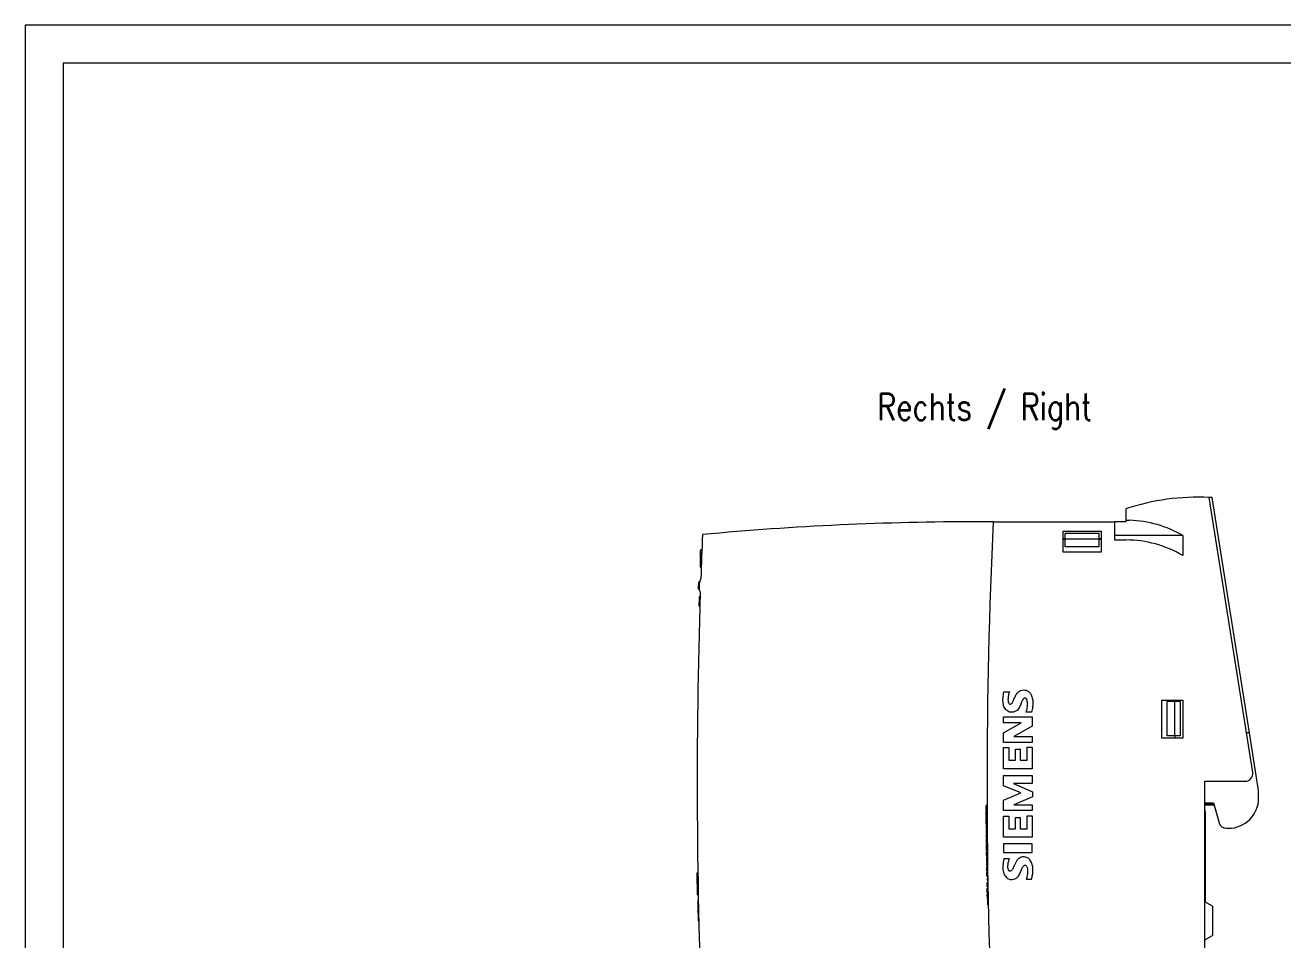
# Model space of a CAD drawing. Header units: millimetres. Extents: x 0 to 594, y 0 to 420.
# Drawn here: x 0 to 165.8, y 299.5 to 420 of the extents above; entities that cross this region are included whole.
import ezdxf

# ---------------------------------------------------------------- set-up
doc = ezdxf.new("R2010")
doc.units = ezdxf.units.MM
for name, color, linetype in [('1', 7, 'Continuous'), ('106', 7, 'Continuous'), ('201', 7, 'Continuous')]:
    doc.layers.add(name, color=color, linetype=linetype)
doc.styles.add('latin_extended', font='simplex.shx')

msp = doc.modelspace()

# ---------------------------------------------------------------- linework, layer by layer
at = {"layer": '1', "color": 7, "linetype": 'Continuous', "lineweight": 13}
for p, q in [((148.1, 357.09), (148.1, 357.09)), ((154.83, 357.79), (154.83, 357.79)), ((156.46, 357.75), (156.04, 357.75)), ((161.79, 321.51), (156.05, 357.75)), ((161.37, 326.75), (156.46, 357.75)), ((145.07, 356.25), (145.07, 354.75)), ((145.07, 356.25), (145.07, 356.25)), ((145.07, 354.75), (145.07, 354.55)), ((127.58, 354.55), (125.57, 354.55)), ((127.57, 354.55), (143.57, 354.55)), ((136.82, 350.55), (136.82, 353.3)), ((136.82, 353.3), (141.82, 353.3)), ((141.82, 353.3), (141.82, 350.55)), ((143.57, 354.55), (143.57, 352.15)), ((145.07, 354.55), (143.57, 354.55)), ((137.07, 352.3), (136.82, 352.3)), ((136.82, 352.25), (137.07, 352.25)), ((137.07, 352.25), (137.07, 353.02)), ((141.57, 353.02), (137.07, 353.02)), ((137.07, 351.25), (137.07, 352.25)), ((141.57, 352.25), (137.07, 352.25)), ((141.57, 352.25), (141.57, 353.02)), ((141.82, 352.3), (141.57, 352.3)), ((141.57, 352.25), (141.82, 352.25)), ((141.57, 351.25), (141.57, 352.25)), ((152.56, 352.75), (143.57, 352.75)), ((143.57, 352.15), (145.07, 352.15)), ((152.57, 352.74), (152.57, 350.1)), ((89.2, 350.84), (88.99, 350.84)), ((89.2, 350.83), (88.99, 350.83)), ((89.02, 350.34), (89.02, 350.76)), ((89.02, 350.76), (89.2, 350.76)), ((89.02, 350.34), (89.18, 350.34)), ((141.82, 350.55), (136.82, 350.55)), ((141.57, 351.25), (137.07, 351.25)), ((88.99, 348.56), (89.11, 348.56)), ((88.99, 348.56), (89.11, 348.56)), ((89.02, 348.62), (89.11, 348.62)), ((89.02, 348.59), (89.11, 348.59)), ((88.74, 345.68), (88.77, 346.63)), ((88.77, 346.63), (88.89, 346.63)), ((88.74, 345.68), (88.85, 345.68)), ((88.83, 343.45), (88.87, 344.56)), ((88.83, 343.45), (88.83, 343.44)), ((88.83, 343.45), (88.93, 343.45)), ((88.83, 343.44), (88.93, 343.44)), ((88.84, 344.65), (88.87, 344.65)), ((88.97, 344.65), (88.84, 344.65)), ((88.87, 344.65), (88.84, 344.65)), ((88.97, 344.65), (88.84, 344.65)), ((88.84, 344.13), (88.84, 344.13)), ((88.85, 344.13), (88.84, 344.13)), ((88.84, 344.13), (88.85, 344.12)), ((88.84, 344.12), (88.85, 344.12)), ((88.87, 344.65), (88.87, 344.65)), ((88.87, 344.65), (88.97, 344.64)), ((88.87, 344.56), (88.87, 344.65)), ((88.87, 344.65), (88.97, 344.65)), ((88.87, 344.65), (88.87, 344.65)), ((88.87, 344.56), (88.97, 344.56)), ((88.93, 343.45), (88.97, 344.56)), ((88.93, 343.45), (88.93, 343.44)), ((88.95, 344.12), (88.95, 344.12)), ((88.95, 344.12), (88.95, 344.12)), ((88.95, 344.12), (88.95, 344.12)), ((88.97, 344.65), (88.97, 344.65)), ((88.97, 344.65), (88.97, 344.65)), ((88.97, 344.64), (88.97, 344.65)), ((88.97, 344.56), (88.97, 344.64)), ((129, 332.12), (129.72, 332.12)), ((149.82, 326.05), (149.82, 331.05)), ((149.82, 331.05), (152.57, 331.05)), ((151.52, 330.85), (150.52, 330.85)), ((150.52, 326.35), (150.52, 330.85)), ((152.29, 330.85), (151.52, 330.85)), ((151.52, 326.35), (151.52, 330.85)), ((151.57, 330.85), (151.57, 331.05)), ((152.29, 326.35), (152.29, 330.85)), ((152.57, 331.05), (152.57, 326.05)), ((128.96, 328.84), (132.72, 328.84)), ((128.96, 328.04), (128.96, 328.84)), ((132.64, 329.48), (131.92, 329.48)), ((132.72, 328.84), (132.72, 327.6)), ((131.28, 328.04), (128.96, 328.04)), ((128.96, 326.72), (131.28, 328.04)), ((128.96, 325.48), (128.96, 326.72)), ((132.72, 327.6), (130.32, 326.24)), ((161.37, 326.75), (160.96, 326.75)), ((162.57, 319.15), (161.37, 326.75)), ((132.72, 325.48), (128.96, 325.48)), ((130.32, 326.24), (132.72, 326.24)), ((132.72, 326.24), (132.72, 325.48)), ((152.57, 326.05), (149.82, 326.05)), ((151.52, 326.35), (150.52, 326.35)), ((152.29, 326.35), (151.52, 326.35)), ((151.57, 326.05), (151.57, 326.35)), ((128.96, 322), (128.96, 324.8)), ((128.96, 324.8), (129.64, 324.8)), ((129.64, 324.8), (129.64, 323.12)), ((130.52, 324.6), (131.12, 324.6)), ((130.52, 323.12), (130.52, 324.6)), ((131.12, 324.6), (131.12, 323.12)), ((132.04, 324.84), (132.72, 324.84)), ((132.04, 323.12), (132.04, 324.84)), ((132.72, 324.84), (132.72, 322)), ((132.72, 322), (128.96, 322)), ((129.64, 323.12), (130.52, 323.12)), ((131.12, 323.12), (132.04, 323.12)), ((128.96, 319.76), (128.96, 321.12)), ((128.96, 321.12), (132.72, 321.12)), ((130.28, 320.04), (132.76, 318.96)), ((132.72, 320.04), (130.28, 320.04)), ((132.72, 321.12), (132.72, 320.04)), ((155.47, 282.25), (155.47, 320.35)), ((155.47, 320.35), (160.8, 320.35)), ((131.24, 318.84), (128.96, 319.76)), ((128.96, 317.84), (131.24, 318.84)), ((132.76, 318.28), (130.32, 317.24)), ((132.76, 318.96), (132.76, 318.28)), ((162.57, 318.15), (162.57, 319.15)), ((126.77, 317.16), (126.66, 317.16)), ((128.96, 316.48), (128.96, 317.84)), ((130.32, 317.24), (132.72, 317.24)), ((132.72, 317.24), (132.72, 316.48)), ((155.47, 317.5), (156.61, 317.5)), ((155.47, 317.35), (156.65, 317.35)), ((155.47, 317.25), (156.67, 317.25)), ((155.57, 316.29), (155.47, 316.64)), ((156.61, 317.5), (157.37, 314.88)), ((156.65, 317.35), (157.36, 314.88)), ((126.66, 316.59), (126.77, 316.59)), ((126.67, 316.48), (126.68, 316.12)), ((126.67, 316.48), (126.77, 316.48)), ((126.68, 316.41), (126.67, 316.48)), ((126.68, 316.41), (126.77, 316.41)), ((126.68, 316.31), (126.77, 316.31)), ((126.68, 315.82), (126.68, 316.31)), ((126.68, 316.28), (126.68, 315.85)), ((126.68, 316.02), (126.68, 315.65)), ((126.68, 315.82), (126.78, 315.83)), ((126.68, 315.72), (126.68, 315.82)), ((126.68, 315.72), (126.78, 315.72)), ((126.68, 315.65), (126.68, 315.72)), ((126.68, 315.65), (126.78, 315.65)), ((126.68, 315.56), (126.78, 315.56)), ((126.68, 315.48), (126.68, 315.56)), ((126.68, 315.56), (126.68, 315.19)), ((126.68, 315.48), (126.78, 315.48)), ((126.68, 315.38), (126.78, 315.38)), ((126.68, 314.9), (126.68, 315.38)), ((126.68, 315.36), (126.68, 314.93)), ((126.68, 315.1), (126.68, 314.72)), ((132.72, 316.48), (128.96, 316.48)), ((128.96, 315.76), (129.64, 315.76)), ((128.96, 313), (128.96, 315.76)), ((129.64, 315.76), (129.64, 314.08)), ((130.52, 315.56), (131.12, 315.56)), ((130.52, 314.08), (130.52, 315.56)), ((131.12, 315.56), (131.12, 314.08)), ((132.04, 315.8), (132.72, 315.8)), ((132.04, 314.08), (132.04, 315.8)), ((132.72, 315.8), (132.72, 313)), ((155.57, 311.41), (155.57, 316.29)), ((126.78, 314.62), (126.67, 314.61)), ((126.67, 314.04), (126.79, 314.04)), ((126.68, 314.9), (126.78, 314.9)), ((126.68, 314.8), (126.68, 314.9)), ((126.68, 314.72), (126.68, 314.8)), ((126.68, 314.8), (126.78, 314.8)), ((126.68, 314.72), (126.78, 314.72)), ((126.79, 313.43), (126.68, 313.43)), ((126.69, 313.92), (126.79, 313.92)), ((126.69, 313.92), (126.69, 313.56)), ((126.69, 313.56), (126.69, 313.92)), ((126.69, 313.92), (126.69, 313.92)), ((126.69, 313.56), (126.79, 313.56)), ((126.69, 313.56), (126.69, 313.56)), ((129.64, 314.08), (130.52, 314.08)), ((131.12, 314.08), (132.04, 314.08)), ((158.33, 314.15), (158.57, 314.15)), ((126.68, 312.85), (126.8, 312.85)), ((126.8, 312.73), (126.69, 312.73)), ((126.69, 312.15), (126.81, 312.16)), ((126.71, 312.05), (126.71, 311.69)), ((126.71, 312.05), (126.81, 312.05)), ((126.71, 311.98), (126.71, 312.05)), ((126.71, 311.98), (126.81, 311.98)), ((126.71, 311.39), (126.71, 311.88)), ((126.71, 311.88), (126.81, 311.88)), ((126.71, 311.85), (126.71, 311.42)), ((132.72, 313), (128.96, 313)), ((132.72, 312.12), (128.96, 312.12)), ((128.96, 312.12), (128.96, 310.96)), ((132.72, 310.96), (132.72, 312.12)), ((126.82, 311.08), (126.7, 311.08)), ((126.71, 311.59), (126.72, 311.22)), ((126.71, 311.39), (126.81, 311.4)), ((126.72, 311.29), (126.71, 311.39)), ((126.72, 311.29), (126.82, 311.29)), ((126.72, 311.22), (126.72, 311.29)), ((126.72, 311.22), (126.82, 311.22)), ((126.72, 310.58), (126.82, 310.58)), ((126.72, 310.58), (126.72, 310.58)), ((126.72, 310.58), (126.73, 310.5)), ((126.72, 310.58), (126.72, 310.58)), ((126.83, 310.32), (126.72, 310.31)), ((126.73, 310.5), (126.83, 310.5)), ((126.73, 310.5), (126.73, 310.5)), ((126.73, 310.26), (126.83, 310.27)), ((126.73, 310.26), (126.73, 310.19)), ((128.96, 310.96), (132.72, 310.96)), ((129.72, 310.12), (129, 310.12)), ((155.47, 311.31), (155.57, 311.41)), ((155.57, 304.4), (155.57, 311.41)), ((126.72, 309.72), (126.84, 309.72)), ((126.84, 309.11), (126.73, 309.11)), ((126.84, 309.1), (126.73, 309.1)), ((126.74, 309.8), (126.83, 309.8)), ((126.74, 309.61), (126.74, 309.25)), ((126.74, 309.61), (126.74, 309.61)), ((126.74, 309.61), (126.84, 309.61)), ((126.74, 309.25), (126.74, 309.61)), ((126.74, 309.25), (126.74, 309.25)), ((126.74, 309.25), (126.84, 309.25)), ((126.85, 308.43), (126.74, 308.43)), ((126.75, 308.8), (126.75, 308.81)), ((126.75, 308.56), (126.75, 308.64)), ((126.75, 308.64), (126.75, 308.56)), ((126.75, 308.56), (126.85, 308.57)), ((88.67, 308.29), (88.55, 308.29)), ((88.56, 308.07), (88.56, 308.07)), ((88.57, 308.24), (88.67, 308.24)), ((88.63, 305.44), (88.57, 308.24)), ((88.59, 307.58), (88.68, 307.58)), ((126.74, 307.83), (126.86, 307.84)), ((126.76, 307.89), (126.76, 307.96)), ((126.77, 307.59), (126.87, 307.59)), ((126.77, 307.59), (126.77, 307.51)), ((126.77, 307.51), (126.87, 307.51)), ((126.77, 307.31), (126.87, 307.31)), ((126.77, 307.3), (126.87, 307.3)), ((126.78, 307.02), (126.88, 307.03)), ((126.78, 306.7), (126.78, 307.02)), ((126.78, 306.7), (126.88, 306.71)), ((126.79, 306.63), (126.78, 306.7)), ((131.92, 307.44), (132.64, 307.44)), ((88.62, 306.12), (88.71, 306.12)), ((88.63, 305.44), (88.72, 305.44)), ((88.63, 305.39), (88.72, 305.4)), ((126.89, 306.28), (126.78, 306.28)), ((126.79, 306.46), (126.79, 306.63)), ((126.79, 306.63), (126.88, 306.63)), ((126.79, 306.46), (126.89, 306.46)), ((126.8, 305.67), (126.9, 305.67)), ((126.82, 304.9), (126.81, 305.46)), ((126.81, 305.46), (126.91, 305.46)), ((88.74, 304.49), (88.63, 304.49)), ((88.74, 304.44), (88.63, 304.44)), ((88.65, 304.24), (88.65, 304.28)), ((126.92, 304.76), (126.81, 304.75)), ((126.81, 304.16), (126.93, 304.16)), ((126.82, 304.9), (126.92, 304.9)), ((126.82, 304.71), (126.92, 304.71)), ((126.83, 304.24), (126.93, 304.24)), ((156.47, 303.88), (155.47, 304.45)), ((156.47, 303.88), (156.47, 301.95)), ((88.63, 303.03), (88.77, 303.04)), ((88.68, 303.04), (88.7, 301.94)), ((88.7, 301.94), (88.8, 301.94)), ((88.7, 301.9), (88.8, 301.9)), ((156.47, 301.95), (156.47, 300.03)), ((155.47, 299.45), (156.47, 300.03)), ((155.47, 299.45), (155.57, 299.45)), ((155.57, 299.45), (155.57, 299.51))]:
    msp.add_line(p, q, dxfattribs=at)
for centre, radius, start, end in [((154.55, 327.79), 30, 87.1407, 108.4212), ((145.07, 339.75), 15, 60, 88.0898), ((125.57, -36.95), 391.5, 90, 95.3187), ((871.77, 319.85), 745, 177.33035, 182.66964), ((838.57, 320.25), 750, 177.50765, 177.95047), ((145.07, 337.4), 14.75, 59.4377, 90), ((91.11, 346.05), 2.3, 153.6044, 202.4418), ((838.57, 320.25), 750, 178.09574, 182.54608), ((160.8, 321.35), 1, 270, 9), ((158.57, 318.15), 4, 270, 360), ((158.32, 315.15), 1, 196, 270.2904), ((158.33, 315.15), 1, 196, 270)]:
    msp.add_arc(centre, radius, start, end, dxfattribs=at)
for points in [[(145.07, 354.75), (145.24, 354.75), (145.41, 354.75), (145.57, 354.75)], [(126.67, 316.59), (126.67, 316.59), (126.67, 316.59), (126.67, 316.61), (126.67, 316.65), (126.67, 316.74), (126.67, 316.79)], [(126.7, 312.85), (126.7, 312.85), (126.7, 312.85), (126.7, 312.87), (126.7, 312.92), (126.7, 313), (126.7, 313.05)], [(126.71, 312.16), (126.71, 312.16), (126.71, 312.16), (126.71, 312.18), (126.71, 312.22), (126.71, 312.31), (126.71, 312.36)]]:
    msp.add_open_spline(points, degree=3, dxfattribs=at)
for points, knots in [([(89.02, 348.56), (89.02, 348.56), (89.02, 348.56), (89.02, 348.57), (89.02, 348.62), (89.02, 348.71), (89.02, 348.84), (89.02, 349.04), (89.02, 349.25), (89.02, 349.46), (89.02, 349.65), (89.02, 349.77), (89.02, 349.86), (89.02, 349.94), (89.02, 350.03), (89.02, 350.1), (89.02, 350.18), (89.02, 350.28), (89.02, 350.39), (89.02, 350.45), (89.02, 350.46), (89.02, 350.44), (89.02, 350.41), (89.02, 350.37), (89.02, 350.34)], [0, 0, 0, 0, 0.000332, 0.064145, 0.122094, 0.175727, 0.235633, 0.289974, 0.347108, 0.398183, 0.447893, 0.501757, 0.53363, 0.582145, 0.647463, 0.691508, 0.72233, 0.74359, 0.770361, 0.804064, 0.854709, 0.900417, 0.948852, 1, 1, 1, 1]), ([(131.92, 329.48), (131.97, 329.61), (132.05, 329.85), (132.12, 330.27), (132.1, 330.74), (132.06, 331.18), (131.76, 331.39), (131.47, 331.16), (131.34, 330.75), (131.11, 330.23), (130.8, 329.65), (130.19, 329.39), (129.56, 329.49), (129.11, 329.9), (128.86, 330.58), (128.87, 331.34), (128.94, 331.88), (129, 332.12)], [0, 0, 0, 0, 0.047959, 0.094702, 0.159928, 0.225805, 0.250659, 0.278127, 0.34326, 0.413835, 0.490422, 0.584462, 0.638932, 0.719833, 0.796853, 0.906041, 1, 1, 1, 1]), ([(129.72, 332.12), (129.68, 332.01), (129.59, 331.73), (129.53, 331.33), (129.53, 330.96), (129.57, 330.67), (129.76, 330.5), (130.02, 330.55), (130.23, 330.94), (130.44, 331.43), (130.71, 331.99), (131.14, 332.34), (131.68, 332.42), (132.18, 332.29), (132.56, 331.86), (132.76, 331.34), (132.83, 330.74), (132.8, 330.12), (132.71, 329.7), (132.64, 329.48)], [0, 0, 0, 0, 0.04745, 0.10851, 0.147899, 0.189013, 0.212974, 0.23371, 0.278164, 0.367467, 0.435728, 0.510455, 0.562045, 0.636533, 0.691267, 0.769757, 0.841247, 0.915183, 1, 1, 1, 1]), ([(126.67, 316.79), (126.67, 316.82), (126.67, 316.89), (126.67, 317.02), (126.67, 317.11), (126.67, 317.15), (126.67, 317.16), (126.67, 317.16), (126.67, 317.16), (126.67, 317.13), (126.67, 317.08), (126.67, 316.96), (126.67, 316.84), (126.67, 316.7), (126.67, 316.61), (126.67, 316.59), (126.67, 316.59), (126.67, 316.59), (126.67, 316.59)], [0, 0, 0, 0, 0.040275, 0.080549, 0.140961, 0.201373, 0.281923, 0.402747, 0.483296, 0.523571, 0.60412, 0.644395, 0.684669, 0.745081, 0.805493, 0.886043, 0.966592, 1, 1, 1, 1]), ([(126.67, 316.74), (126.67, 316.76), (126.67, 316.82), (126.67, 316.96), (126.67, 317.05), (126.67, 317.08), (126.67, 317.08), (126.67, 317.08), (126.67, 317.08), (126.67, 317.06), (126.67, 317.04), (126.67, 316.92), (126.67, 316.79), (126.67, 316.69), (126.67, 316.67), (126.67, 316.66), (126.67, 316.66), (126.67, 316.66), (126.67, 316.68), (126.67, 316.7), (126.67, 316.74)], [0, 0, 0, 0, 0.03125, 0.078125, 0.125, 0.1875, 0.25, 0.34375, 0.390625, 0.4375, 0.5, 0.53125, 0.578125, 0.625, 0.6875, 0.75, 0.8125, 0.875, 0.9375, 1, 1, 1, 1]), ([(126.68, 316.31), (126.68, 316.31), (126.68, 316.32), (126.68, 316.33), (126.68, 316.34), (126.68, 316.36), (126.68, 316.37), (126.68, 316.38), (126.68, 316.39), (126.68, 316.4), (126.68, 316.4), (126.68, 316.41)], [0, 0, 0, 0, 0.139165, 0.270527, 0.394089, 0.508674, 0.613108, 0.707391, 0.810938, 0.90847, 1, 1, 1, 1]), ([(126.68, 316.07), (126.68, 316.07), (126.68, 316.08), (126.68, 316.09), (126.68, 316.1), (126.68, 316.11), (126.68, 316.13), (126.68, 316.15), (126.68, 316.17), (126.68, 316.19), (126.68, 316.21), (126.68, 316.23), (126.68, 316.26), (126.68, 316.27), (126.68, 316.28)], [0, 0, 0, 0, 0.027328, 0.070871, 0.130628, 0.202773, 0.283478, 0.372742, 0.468964, 0.570543, 0.677478, 0.78639, 0.893897, 1, 1, 1, 1]), ([(126.68, 315.85), (126.68, 315.86), (126.68, 315.87), (126.68, 315.9), (126.68, 315.92), (126.68, 315.94), (126.68, 315.97), (126.68, 315.99), (126.68, 316.01), (126.68, 316.02), (126.68, 316.04), (126.68, 316.05), (126.68, 316.06), (126.68, 316.07), (126.68, 316.07)], [0, 0, 0, 0, 0.106139, 0.213628, 0.322466, 0.429333, 0.53091, 0.627197, 0.716542, 0.797292, 0.869448, 0.929193, 0.972711, 1, 1, 1, 1]), ([(126.68, 315.38), (126.68, 315.39), (126.68, 315.39), (126.68, 315.41), (126.68, 315.42), (126.68, 315.43), (126.68, 315.44), (126.68, 315.45), (126.68, 315.46), (126.68, 315.47), (126.68, 315.48), (126.68, 315.48)], [0, 0, 0, 0, 0.139165, 0.270527, 0.394089, 0.508674, 0.613108, 0.707391, 0.810938, 0.90847, 1, 1, 1, 1]), ([(126.68, 315.14), (126.68, 315.15), (126.68, 315.15), (126.68, 315.16), (126.68, 315.17), (126.68, 315.19), (126.68, 315.2), (126.68, 315.22), (126.68, 315.24), (126.68, 315.27), (126.68, 315.29), (126.68, 315.31), (126.68, 315.33), (126.68, 315.35), (126.68, 315.36)], [0, 0, 0, 0, 0.027328, 0.070871, 0.130628, 0.202773, 0.283478, 0.372742, 0.468964, 0.570543, 0.677478, 0.78639, 0.893897, 1, 1, 1, 1]), ([(126.68, 314.93), (126.68, 314.93), (126.68, 314.95), (126.68, 314.97), (126.68, 315), (126.68, 315.02), (126.68, 315.04), (126.68, 315.06), (126.68, 315.08), (126.68, 315.1), (126.68, 315.12), (126.68, 315.13), (126.68, 315.14), (126.68, 315.14), (126.68, 315.14)], [0, 0, 0, 0, 0.106139, 0.213628, 0.322466, 0.429333, 0.53091, 0.627197, 0.716542, 0.797292, 0.869448, 0.929193, 0.972711, 1, 1, 1, 1]), ([(126.69, 314.24), (126.69, 314.27), (126.69, 314.35), (126.69, 314.47), (126.69, 314.56), (126.68, 314.6), (126.68, 314.61), (126.68, 314.61), (126.68, 314.61)], [0, 0, 0, 0, 0.142847, 0.285694, 0.499964, 0.714235, 0.999929, 1, 1, 1, 1]), ([(126.68, 314.61), (126.68, 314.61), (126.68, 314.61), (126.68, 314.61), (126.69, 314.59), (126.69, 314.54), (126.69, 314.42), (126.69, 314.29), (126.69, 314.15), (126.69, 314.07), (126.69, 314.04), (126.69, 314.04), (126.69, 314.04), (126.69, 314.04)], [0, 0, 0, 0, 0.084599, 0.208056, 0.269784, 0.393241, 0.454969, 0.516698, 0.60929, 0.701883, 0.82534, 0.948796, 1, 1, 1, 1]), ([(126.69, 314.2), (126.69, 314.21), (126.69, 314.27), (126.69, 314.41), (126.69, 314.51), (126.69, 314.53), (126.69, 314.54), (126.69, 314.54), (126.69, 314.53), (126.69, 314.52), (126.69, 314.49), (126.69, 314.38), (126.69, 314.25), (126.69, 314.15), (126.69, 314.13), (126.69, 314.12), (126.69, 314.12), (126.69, 314.12), (126.69, 314.13), (126.69, 314.16), (126.69, 314.2)], [0, 0, 0, 0, 0.03125, 0.078125, 0.125, 0.1875, 0.25, 0.34375, 0.390625, 0.4375, 0.5, 0.53125, 0.578125, 0.625, 0.6875, 0.75, 0.8125, 0.875, 0.9375, 1, 1, 1, 1]), ([(126.69, 314.04), (126.69, 314.04), (126.69, 314.04), (126.69, 314.04), (126.69, 314.06), (126.69, 314.11), (126.69, 314.19), (126.69, 314.24)], [0, 0, 0, 0, 0.000083, 0.250062, 0.500042, 0.750021, 1, 1, 1, 1]), ([(126.7, 313.05), (126.7, 313.09), (126.7, 313.16), (126.7, 313.28), (126.7, 313.38), (126.7, 313.42), (126.7, 313.42), (126.7, 313.43), (126.7, 313.43)], [0, 0, 0, 0, 0.142847, 0.285694, 0.499964, 0.714235, 0.999929, 1, 1, 1, 1]), ([(126.7, 313.43), (126.7, 313.43), (126.7, 313.43), (126.7, 313.42), (126.7, 313.4), (126.7, 313.35), (126.7, 313.23), (126.7, 313.1), (126.7, 312.96), (126.7, 312.88), (126.7, 312.85), (126.7, 312.85), (126.7, 312.85), (126.7, 312.85)], [0, 0, 0, 0, 0.084599, 0.208056, 0.269784, 0.393241, 0.454969, 0.516698, 0.60929, 0.701883, 0.82534, 0.948796, 1, 1, 1, 1]), ([(126.7, 313.01), (126.7, 313.03), (126.7, 313.09), (126.7, 313.22), (126.7, 313.32), (126.7, 313.34), (126.7, 313.35), (126.7, 313.35), (126.7, 313.35), (126.7, 313.33), (126.7, 313.3), (126.7, 313.19), (126.7, 313.06), (126.7, 312.96), (126.7, 312.94), (126.7, 312.93), (126.7, 312.93), (126.7, 312.93), (126.7, 312.94), (126.7, 312.97), (126.7, 313.01)], [0, 0, 0, 0, 0.03125, 0.078125, 0.125, 0.1875, 0.25, 0.34375, 0.390625, 0.4375, 0.5, 0.53125, 0.578125, 0.625, 0.6875, 0.75, 0.8125, 0.875, 0.9375, 1, 1, 1, 1]), ([(126.71, 312.36), (126.71, 312.39), (126.7, 312.46), (126.7, 312.59), (126.7, 312.68), (126.7, 312.72), (126.7, 312.73), (126.7, 312.73), (126.7, 312.73)], [0, 0, 0, 0, 0.142847, 0.285694, 0.499964, 0.714235, 0.999929, 1, 1, 1, 1]), ([(126.7, 312.73), (126.7, 312.73), (126.7, 312.73), (126.7, 312.73), (126.7, 312.7), (126.7, 312.65), (126.7, 312.53), (126.71, 312.41), (126.71, 312.27), (126.71, 312.18), (126.71, 312.16), (126.71, 312.16), (126.71, 312.16), (126.71, 312.16)], [0, 0, 0, 0, 0.084599, 0.208056, 0.269784, 0.393241, 0.454969, 0.516698, 0.60929, 0.701883, 0.82534, 0.948796, 1, 1, 1, 1]), ([(126.71, 312.31), (126.71, 312.33), (126.71, 312.39), (126.7, 312.53), (126.7, 312.62), (126.7, 312.65), (126.7, 312.65), (126.7, 312.65), (126.7, 312.65), (126.7, 312.63), (126.7, 312.61), (126.7, 312.49), (126.71, 312.36), (126.71, 312.26), (126.71, 312.24), (126.71, 312.23), (126.71, 312.23), (126.71, 312.23), (126.71, 312.25), (126.71, 312.27), (126.71, 312.31)], [0, 0, 0, 0, 0.03125, 0.078125, 0.125, 0.1875, 0.25, 0.34375, 0.390625, 0.4375, 0.5, 0.53125, 0.578125, 0.625, 0.6875, 0.75, 0.8125, 0.875, 0.9375, 1, 1, 1, 1]), ([(126.71, 311.88), (126.71, 311.88), (126.71, 311.89), (126.71, 311.9), (126.71, 311.91), (126.71, 311.93), (126.71, 311.94), (126.71, 311.95), (126.71, 311.96), (126.71, 311.97), (126.71, 311.97), (126.71, 311.98)], [0, 0, 0, 0, 0.139165, 0.270527, 0.394089, 0.508674, 0.613108, 0.707391, 0.810938, 0.90847, 1, 1, 1, 1]), ([(126.71, 311.64), (126.71, 311.64), (126.71, 311.65), (126.71, 311.66), (126.71, 311.67), (126.71, 311.68), (126.71, 311.7), (126.71, 311.72), (126.71, 311.74), (126.71, 311.76), (126.71, 311.78), (126.71, 311.8), (126.71, 311.83), (126.71, 311.84), (126.71, 311.85)], [0, 0, 0, 0, 0.027328, 0.070871, 0.130628, 0.202773, 0.283478, 0.372742, 0.468964, 0.570543, 0.677478, 0.78639, 0.893897, 1, 1, 1, 1]), ([(126.71, 311.42), (126.71, 311.43), (126.71, 311.44), (126.71, 311.47), (126.71, 311.49), (126.71, 311.51), (126.71, 311.54), (126.71, 311.56), (126.71, 311.58), (126.71, 311.59), (126.71, 311.61), (126.71, 311.62), (126.71, 311.63), (126.71, 311.64), (126.71, 311.64)], [0, 0, 0, 0, 0.106139, 0.213628, 0.322466, 0.429333, 0.53091, 0.627197, 0.716542, 0.797292, 0.869448, 0.929193, 0.972711, 1, 1, 1, 1]), ([(126.73, 310.5), (126.73, 310.54), (126.72, 310.63), (126.72, 310.77), (126.72, 310.91), (126.72, 311.03), (126.72, 311.09), (126.72, 311.07), (126.72, 311), (126.72, 310.92), (126.72, 310.8), (126.72, 310.69), (126.72, 310.61), (126.72, 310.58)], [0, 0, 0, 0, 0.086333, 0.172666, 0.272249, 0.37528, 0.493536, 0.630746, 0.694688, 0.774231, 0.851284, 0.940191, 1, 1, 1, 1]), ([(126.72, 310.58), (126.72, 310.62), (126.72, 310.7), (126.72, 310.81), (126.72, 310.91), (126.72, 310.99), (126.72, 311.01), (126.72, 310.98), (126.72, 310.92), (126.72, 310.82), (126.72, 310.71), (126.72, 310.63), (126.72, 310.58)], [0, 0, 0, 0, 0.113153, 0.207464, 0.289997, 0.392385, 0.506394, 0.593896, 0.695217, 0.790678, 0.880852, 1, 1, 1, 1]), ([(126.74, 309.8), (126.74, 309.81), (126.74, 309.83), (126.73, 309.89), (126.73, 309.99), (126.73, 310.1), (126.73, 310.21), (126.73, 310.28), (126.73, 310.31), (126.73, 310.32), (126.73, 310.31), (126.73, 310.26), (126.73, 310.17), (126.73, 310.05), (126.73, 309.92), (126.74, 309.8), (126.74, 309.74), (126.74, 309.72), (126.74, 309.72), (126.74, 309.72)], [0, 0, 0, 0, 0.022073, 0.06955, 0.117638, 0.162826, 0.210069, 0.256509, 0.323218, 0.390009, 0.470439, 0.533784, 0.584984, 0.62861, 0.687778, 0.751505, 0.824515, 0.90328, 1, 1, 1, 1]), ([(126.74, 309.73), (126.74, 309.73), (126.74, 309.75), (126.74, 309.79), (126.73, 309.89), (126.73, 310), (126.73, 310.12), (126.73, 310.21), (126.73, 310.25), (126.73, 310.26)], [0, 0, 0, 0, 0.102514, 0.324949, 0.468178, 0.593328, 0.730833, 0.872886, 1, 1, 1, 1]), ([(126.73, 309.93), (126.73, 309.95), (126.73, 310), (126.73, 310.13), (126.73, 310.22), (126.73, 310.23), (126.73, 310.24), (126.73, 310.22), (126.73, 310.17), (126.73, 310.1), (126.73, 309.98), (126.73, 309.89), (126.74, 309.83), (126.74, 309.81), (126.74, 309.82), (126.74, 309.84), (126.73, 309.88), (126.73, 309.91), (126.73, 309.93)], [0, 0, 0, 0, 0.046875, 0.09375, 0.1875, 0.25, 0.34375, 0.4375, 0.46875, 0.53125, 0.59375, 0.65625, 0.71875, 0.8125, 0.859375, 0.90625, 0.953125, 1, 1, 1, 1]), ([(126.73, 310.19), (126.73, 310.19), (126.73, 310.18), (126.73, 310.15), (126.73, 310.12), (126.73, 310.09), (126.73, 310.05), (126.73, 310.01), (126.73, 309.97), (126.73, 309.93), (126.73, 309.89), (126.73, 309.87), (126.74, 309.85), (126.74, 309.83), (126.74, 309.82), (126.74, 309.81), (126.74, 309.8), (126.74, 309.8), (126.74, 309.8), (126.74, 309.8), (126.74, 309.8)], [0, 0, 0, 0, 0.044446, 0.085805, 0.125649, 0.164566, 0.203102, 0.242965, 0.29235, 0.336206, 0.377618, 0.420747, 0.468488, 0.522336, 0.58312, 0.651193, 0.726906, 0.81033, 0.901354, 1, 1, 1, 1]), ([(129, 310.12), (128.93, 309.84), (128.86, 309.32), (128.86, 308.57), (129.05, 307.95), (129.44, 307.52), (129.99, 307.36), (130.54, 307.47), (130.96, 307.88), (131.19, 308.38), (131.37, 308.82), (131.52, 309.12), (131.64, 309.26), (131.78, 309.31), (131.9, 309.27), (132, 309.15), (132.08, 308.94), (132.13, 308.53), (132.11, 308.08), (132.01, 307.68), (131.95, 307.51), (131.92, 307.44)], [0, 0, 0, 0, 0.106504, 0.195872, 0.27585, 0.343027, 0.400806, 0.482223, 0.53775, 0.612393, 0.685154, 0.715275, 0.736836, 0.751129, 0.765786, 0.782525, 0.807372, 0.847511, 0.933295, 0.972268, 1, 1, 1, 1]), ([(132.64, 307.44), (132.68, 307.58), (132.75, 307.86), (132.83, 308.37), (132.83, 308.91), (132.71, 309.49), (132.49, 309.97), (132.09, 310.32), (131.58, 310.43), (131.08, 310.3), (130.74, 309.99), (130.54, 309.65), (130.36, 309.27), (130.19, 308.88), (130.02, 308.55), (129.8, 308.47), (129.62, 308.59), (129.54, 308.88), (129.51, 309.28), (129.59, 309.72), (129.68, 310), (129.72, 310.12)], [0, 0, 0, 0, 0.050636, 0.10969, 0.187558, 0.250162, 0.327701, 0.378404, 0.441636, 0.51152, 0.562304, 0.606844, 0.655071, 0.721387, 0.765929, 0.784732, 0.800116, 0.83713, 0.890758, 0.950173, 1, 1, 1, 1]), ([(126.75, 308.56), (126.75, 308.57), (126.75, 308.57), (126.75, 308.58), (126.75, 308.59), (126.75, 308.6), (126.75, 308.62), (126.75, 308.64), (126.75, 308.66), (126.75, 308.68), (126.75, 308.71), (126.75, 308.73), (126.75, 308.77), (126.75, 308.82), (126.75, 308.89), (126.75, 308.97), (126.75, 309.03), (126.75, 309.08), (126.75, 309.1), (126.75, 309.11), (126.75, 309.11)], [0, 0, 0, 0, 0.024418, 0.049635, 0.075716, 0.102196, 0.128838, 0.156006, 0.183818, 0.212463, 0.242341, 0.274312, 0.309486, 0.34842, 0.449043, 0.541494, 0.636586, 0.742351, 0.864192, 1, 1, 1, 1]), ([(126.75, 308.94), (126.75, 308.94), (126.75, 308.96), (126.75, 308.97), (126.75, 308.99), (126.75, 309.01), (126.75, 309.03), (126.75, 309.05), (126.75, 309.06), (126.75, 309.07), (126.75, 309.08), (126.75, 309.09), (126.75, 309.1), (126.75, 309.1), (126.75, 309.1), (126.75, 309.1)], [0, 0, 0, 0, 0.06348, 0.128686, 0.195713, 0.264722, 0.336331, 0.411177, 0.489545, 0.572086, 0.65973, 0.755875, 0.864359, 0.986217, 1, 1, 1, 1]), ([(126.75, 309.09), (126.75, 309.09), (126.75, 309.08), (126.75, 309.07), (126.75, 309.03), (126.75, 308.97), (126.75, 308.9), (126.75, 308.81), (126.75, 308.71), (126.75, 308.62), (126.75, 308.58), (126.75, 308.56)], [0, 0, 0, 0, 0.009765, 0.142591, 0.258494, 0.363144, 0.464839, 0.575236, 0.718209, 0.851214, 1, 1, 1, 1]), ([(126.75, 309.09), (126.75, 309.09), (126.75, 309.08), (126.75, 309.07), (126.75, 309.06), (126.75, 309.05), (126.75, 309.03), (126.75, 309.01), (126.75, 308.99), (126.75, 308.96), (126.75, 308.95), (126.75, 308.94)], [0, 0, 0, 0, 0.055652, 0.176293, 0.291636, 0.404503, 0.517776, 0.632794, 0.75109, 0.873416, 1, 1, 1, 1]), ([(126.75, 308.81), (126.75, 308.82), (126.75, 308.83), (126.75, 308.86), (126.75, 308.88), (126.75, 308.91), (126.75, 308.93), (126.75, 308.95), (126.75, 308.97), (126.75, 308.99), (126.75, 309.01), (126.75, 309.02), (126.75, 309.02), (126.75, 309.03), (126.75, 309.02), (126.75, 309), (126.75, 308.97), (126.75, 308.93), (126.75, 308.87), (126.75, 308.81), (126.75, 308.76), (126.75, 308.73), (126.75, 308.7), (126.75, 308.67), (126.75, 308.65), (126.75, 308.64), (126.75, 308.64)], [0, 0, 0, 0, 0.024719, 0.050037, 0.076048, 0.102371, 0.128819, 0.155729, 0.183228, 0.211656, 0.241562, 0.273195, 0.307072, 0.343908, 0.44626, 0.530849, 0.600485, 0.661299, 0.721887, 0.789821, 0.82893, 0.863307, 0.894514, 0.925881, 0.960581, 1, 1, 1, 1]), ([(126.75, 308.64), (126.75, 308.64), (126.75, 308.65), (126.75, 308.66), (126.75, 308.67), (126.75, 308.69), (126.75, 308.7), (126.75, 308.72), (126.75, 308.73), (126.75, 308.75), (126.75, 308.77), (126.75, 308.78), (126.75, 308.8), (126.75, 308.85), (126.75, 308.94), (126.75, 309.01), (126.75, 309.02), (126.75, 309.02), (126.75, 309.01), (126.75, 309), (126.75, 308.98), (126.75, 308.97), (126.75, 308.95), (126.75, 308.93), (126.75, 308.9), (126.75, 308.88), (126.75, 308.85), (126.75, 308.83), (126.75, 308.81), (126.75, 308.8)], [0, 0, 0, 0, 0.026872, 0.051399, 0.073879, 0.094686, 0.114096, 0.132391, 0.150013, 0.167284, 0.184382, 0.201194, 0.217516, 0.233418, 0.351834, 0.473793, 0.643932, 0.684459, 0.720308, 0.752255, 0.781747, 0.809821, 0.83702, 0.863923, 0.89091, 0.918304, 0.945856, 0.973087, 1, 1, 1, 1]), ([(126.76, 308.35), (126.76, 308.34), (126.76, 308.31), (126.76, 308.25), (126.76, 308.15), (126.76, 308.03), (126.76, 307.92), (126.76, 307.86), (126.76, 307.83), (126.76, 307.83), (126.76, 307.86), (126.76, 307.95), (126.76, 308.09), (126.76, 308.24), (126.76, 308.34), (126.76, 308.4), (126.75, 308.43), (126.75, 308.43), (126.75, 308.43), (126.75, 308.42), (126.76, 308.39), (126.76, 308.3), (126.76, 308.16), (126.76, 308.03), (126.76, 307.93), (126.76, 307.9), (126.76, 307.89)], [0, 0, 0, 0, 0.023633, 0.049448, 0.080979, 0.111361, 0.147021, 0.178386, 0.220736, 0.283882, 0.336373, 0.378871, 0.421433, 0.458024, 0.495297, 0.535952, 0.587692, 0.654774, 0.7156, 0.772478, 0.820653, 0.863837, 0.90371, 0.936071, 0.975704, 1, 1, 1, 1]), ([(126.76, 307.96), (126.76, 307.96), (126.76, 307.97), (126.76, 308), (126.76, 308.03), (126.76, 308.06), (126.76, 308.1), (126.76, 308.14), (126.76, 308.18), (126.76, 308.22), (126.76, 308.25), (126.76, 308.28), (126.76, 308.3), (126.76, 308.32), (126.76, 308.33), (126.76, 308.34), (126.76, 308.35), (126.76, 308.35), (126.76, 308.35), (126.76, 308.35), (126.76, 308.35)], [0, 0, 0, 0, 0.044231, 0.085603, 0.125466, 0.164352, 0.20299, 0.243136, 0.293053, 0.33736, 0.378885, 0.421671, 0.468796, 0.521895, 0.582032, 0.649733, 0.725364, 0.809004, 0.900542, 1, 1, 1, 1]), ([(126.76, 308.01), (126.76, 308.03), (126.76, 308.08), (126.76, 308.18), (126.76, 308.29), (126.76, 308.33), (126.76, 308.33), (126.76, 308.31), (126.76, 308.25), (126.76, 308.16), (126.76, 308.05), (126.76, 307.95), (126.76, 307.92), (126.76, 307.91), (126.76, 307.92), (126.76, 307.94), (126.76, 307.98), (126.76, 308.01)], [0, 0, 0, 0, 0.046875, 0.09375, 0.15625, 0.25, 0.3125, 0.40625, 0.5, 0.53125, 0.59375, 0.65625, 0.71875, 0.8125, 0.875, 0.9375, 1, 1, 1, 1]), ([(88.59, 307.58), (88.58, 307.63), (88.58, 307.74), (88.58, 307.89), (88.58, 308.04), (88.57, 308.18), (88.57, 308.27), (88.57, 308.29), (88.57, 308.29), (88.57, 308.29)], [0, 0, 0, 0, 0.123412, 0.24722, 0.379157, 0.567937, 0.76855, 0.998089, 1, 1, 1, 1]), ([(88.58, 308.1), (88.57, 308.12), (88.57, 308.17), (88.57, 308.24), (88.57, 308.28), (88.57, 308.29), (88.57, 308.29), (88.57, 308.29)], [0, 0, 0, 0, 0.130552, 0.398841, 0.684313, 0.996147, 1, 1, 1, 1]), ([(88.62, 306.1), (88.62, 306.07), (88.62, 305.99), (88.62, 305.88), (88.62, 305.78), (88.62, 305.69), (88.63, 305.63), (88.63, 305.61), (88.63, 305.64), (88.62, 305.78), (88.62, 305.99), (88.61, 306.25), (88.61, 306.54), (88.6, 306.86), (88.59, 307.17), (88.59, 307.46), (88.58, 307.71), (88.58, 307.92), (88.58, 308.04), (88.58, 308.07), (88.58, 308.06), (88.58, 308.02), (88.58, 307.95), (88.58, 307.85), (88.58, 307.73), (88.58, 307.64), (88.59, 307.59)], [0, 0, 0, 0, 0.021581, 0.045513, 0.070656, 0.101192, 0.1324, 0.166381, 0.224687, 0.278512, 0.334446, 0.386273, 0.442019, 0.503858, 0.565716, 0.621653, 0.67405, 0.726706, 0.77689, 0.830475, 0.862075, 0.891487, 0.919851, 0.946943, 0.973549, 1, 1, 1, 1]), ([(126.77, 307.51), (126.77, 307.5), (126.77, 307.47), (126.77, 307.44), (126.77, 307.41), (126.77, 307.39), (126.77, 307.37), (126.77, 307.36), (126.77, 307.34), (126.77, 307.33), (126.77, 307.32), (126.77, 307.32), (126.77, 307.31), (126.77, 307.31), (126.77, 307.31)], [0, 0, 0, 0, 0.204374, 0.377594, 0.519681, 0.636329, 0.733249, 0.810528, 0.870367, 0.915053, 0.945197, 0.966862, 0.985048, 1, 1, 1, 1]), ([(88.63, 305.39), (88.63, 305.39), (88.63, 305.41), (88.63, 305.47), (88.63, 305.59), (88.62, 305.73), (88.62, 305.91), (88.62, 306.05), (88.62, 306.12)], [0, 0, 0, 0, 0.189841, 0.364088, 0.530086, 0.68912, 0.842356, 1, 1, 1, 1]), ([(88.63, 305.39), (88.63, 305.39), (88.63, 305.4), (88.63, 305.43), (88.63, 305.43)], [0, 0, 0, 0, 0.776795, 1, 1, 1, 1]), ([(126.8, 305.67), (126.8, 305.67), (126.8, 305.69), (126.8, 305.72), (126.8, 305.77), (126.8, 305.82), (126.8, 305.88), (126.8, 305.94), (126.8, 306), (126.8, 306.04), (126.8, 306.09), (126.79, 306.13), (126.79, 306.16), (126.79, 306.19), (126.79, 306.22), (126.79, 306.24), (126.79, 306.26), (126.79, 306.27), (126.79, 306.28), (126.79, 306.28), (126.79, 306.28)], [0, 0, 0, 0, 0.084334, 0.159116, 0.227094, 0.290953, 0.354079, 0.420939, 0.470057, 0.517269, 0.564095, 0.610749, 0.65692, 0.703485, 0.75085, 0.799263, 0.849341, 0.899997, 0.950084, 1, 1, 1, 1]), ([(88.65, 304.47), (88.65, 304.48), (88.65, 304.49), (88.65, 304.49), (88.65, 304.49)], [0, 0, 0, 0, 0.999871, 1, 1, 1, 1]), ([(88.65, 304.44), (88.65, 304.44), (88.65, 304.43), (88.65, 304.31), (88.66, 304.06), (88.66, 303.71), (88.67, 303.33), (88.68, 303.08), (88.68, 303.03), (88.68, 303.04), (88.68, 303.03), (88.68, 303.03)], [0, 0, 0, 0, 0.103465, 0.222748, 0.315398, 0.428646, 0.564952, 0.678767, 0.801585, 0.93082, 1, 1, 1, 1]), ([(126.82, 304.76), (126.82, 304.76), (126.82, 304.75), (126.82, 304.75), (126.82, 304.7), (126.82, 304.61), (126.83, 304.49), (126.83, 304.36), (126.83, 304.24), (126.83, 304.18), (126.83, 304.16), (126.83, 304.16), (126.83, 304.16)], [0, 0, 0, 0, 0.00665, 0.137641, 0.240808, 0.324194, 0.395245, 0.491608, 0.595396, 0.714302, 0.842581, 1, 1, 1, 1]), ([(88.68, 303.06), (88.68, 303.07), (88.68, 303.09), (88.68, 303.13), (88.68, 303.18), (88.67, 303.21), (88.67, 303.23), (88.67, 303.24)], [0, 0, 0, 0, 0.038698, 0.294902, 0.58571, 0.787645, 1, 1, 1, 1])]:
    msp.add_open_spline(points, degree=3, knots=knots, dxfattribs=at)
at = {"layer": '201', "color": 7, "linetype": 'Continuous', "lineweight": 18}
for p, q in [((594, 420), (0, 420)), ((0, 420), (0, 0)), ((589, 415), (5, 415)), ((5, 415), (5, 5))]:
    msp.add_line(p, q, dxfattribs=at)

# ---------------------------------------------------------------- texts
at = {"layer": '106', "color": 7, "linetype": 'Continuous', "lineweight": 18, "insert": (112.3, 366.77), "char_height": 3.5, "attachment_point": 7, "line_spacing_factor": 0.963855, "style": 'latin_extended'}
msp.add_mtext('\\W0.7927;Rechts / Right', dxfattribs=at)

doc.saveas('drawing.dxf')
